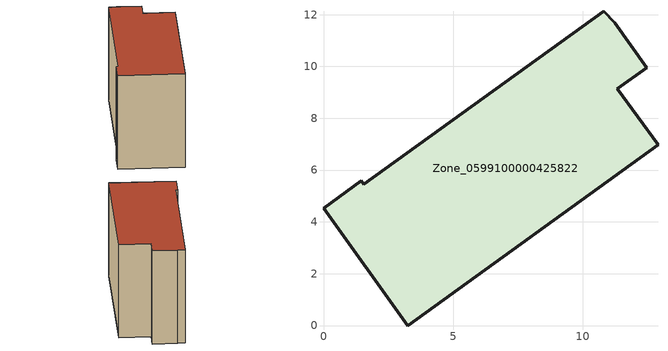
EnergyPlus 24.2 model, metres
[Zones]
Zone_0599100000425822
 floor ground (C_G): 1.55,5.45 10.82,12.12 11.24,11.68 12.48,9.96 11.34,9.14 12.91,6.98 3.26,0 0,4.53 1.45,5.59 z0
 wall outside (C_F): 3.26,0 12.91,6.98 11.34,9.14 12.48,9.96 11.24,11.68 10.82,12.12 1.55,5.45 1.45,5.59 0,4.53 3.26,0 z0:8.52
 roof outside (C_R): 10.82,12.12 1.55,5.45 1.45,5.59 0,4.53 3.26,0 12.91,6.98 11.34,9.14 12.48,9.96 11.24,11.68 z8.52
[BUILDING]
Pand.0599100000425822: North Axis=0; Terrain=City; Loads Convergence Tolerance Value=0.04; Temperature Convergence Tolerance Value=0.4; Solar Distribution=FullExterior; Maximum Number of Warmup Days=25; Minimum Number of Warmup Days=1
[Site:Location]
Rotterdam.The.Hague.AP_ZH_NLD Design_Conditions: Latitude=51.96; Longitude=4.45; Time Zone=1; Elevation=-4.5
[SITE:GROUNDTEMPERATURE:BUILDINGSURFACE]
18, 18, 18, 18, 18, 18, 18, 18, 18, 18, 18, 18
[MATERIAL] Thermal Absorptance=0.9; Solar Absorptance=0.7; Visible Absorptance=0.7
Name | Roughness | Thickness | Conductivity | Density | Specific Heat
G.TI.2006-2014 | MediumSmooth | 0.15 | 0.06 | 540 | 1210
F.TI.2006-2014 | Rough | 0.3 | 0.12 | 1920 | 840
R.TI.2006-2014 | MediumRough | 0.2 | 0.08 | 1500 | 1000
[CONSTRUCTION]
C_G: G.TI.2006-2014
C_F: F.TI.2006-2014
C_R: R.TI.2006-2014
[ZONE]
Zone_0599100000425822: Type=1; Multiplier=1; Ceiling Height=Autocalculate; Volume=Autocalculate; Floor Area=autocalculate; Part of Total Floor Area=Yes
[ZONEINFILTRATION:DESIGNFLOWRATE]
Infil_Zone_0599100000425822: Zone or ZoneList or Space or SpaceList=Zone_0599100000425822; Schedule=AlwaysOn; Design Flow Rate Calculation Method=Flow/Area; Flow Rate per Floor Area=0.0015; Constant Term Coefficient=1; Temperature Term Coefficient=0; Velocity Term Coefficient=0; Velocity Squared Term Coefficient=0
[HVACTEMPLATE:ZONE:IDEALLOADSAIRSYSTEM]
Zone_0599100000425822: Maximum Heating Supply Air Temperature=50; Minimum Cooling Supply Air Temperature=13; Maximum Heating Supply Air Humidity Ratio=0.0156; Minimum Cooling Supply Air Humidity Ratio=0.0077; Heating Limit=NoLimit; Cooling Limit=NoLimit; Dehumidification Control Type=ConstantSensibleHeatRatio; Cooling Sensible Heat Ratio=0.7; Dehumidification Setpoint=60; Humidification Control Type=None; Humidification Setpoint=30; Outdoor Air Method=None; Outdoor Air Flow Rate per Person=0.00944; Outdoor Air Flow Rate per Zone Floor Area=0; Outdoor Air Flow Rate per Zone=0; Demand Controlled Ventilation Type=None; Outdoor Air Economizer Type=NoEconomizer; Heat Recovery Type=None; Sensible Heat Recovery Effectiveness=0.7; Latent Heat Recovery Effectiveness=0.65
[ZONECONTROL:THERMOSTAT]
ThermostatControl_Zone_0599100000425822: Zone or ZoneList=Zone_0599100000425822; Control Type Schedule=DualSetpointControlType; Control 1=Thermostat_Zone_0599100000425822; Temperature Difference Between Cutout And Setpoint=0
[THERMOSTATSETPOINT:DUALSETPOINT]
Thermostat_Zone_0599100000425822: Heating Setpoint Temperature Schedule=HeatingSetpoint_Zone_0599100000425822; Cooling Setpoint Temperature Schedule=CoolingSetpoint_Zone_0599100000425822
[SCHEDULE:COMPACT]
HeatingSetpoint_Zone_0599100000425822: Through: 12/31, For: AllDays, Until: 24:00, 21
CoolingSetpoint_Zone_0599100000425822: Through: 12/31, For: AllDays, Until: 24:00, 24
DualSetpointControlType: Through: 12/31, For: AllDays, Until: 24:00, 4
AlwaysOn: Through: 12/31, For: AllDays, Until: 24:00, 1
